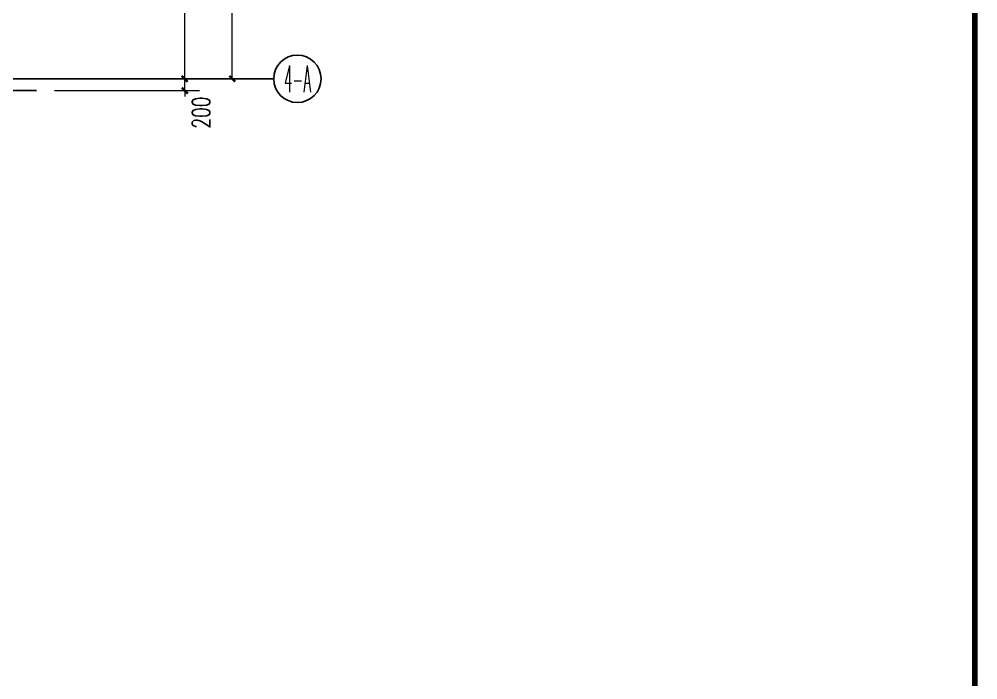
# Model space of a CAD drawing. Extents: x -124594 to 516503, y -3148 to 203159.
# Drawn here: x 232464 to 248640, y 84651 to 95797 of the extents above; entities that cross this region are included whole.
import ezdxf
from ezdxf.enums import TextEntityAlignment as Align

# ---------------------------------------------------------------- set-up
doc = ezdxf.new("R2010")
doc.units = 0
doc.header["$LTSCALE"] = 1000
doc.header["$MEASUREMENT"] = 0
doc.linetypes.add('DOTE', pattern=[2.42, 2, -0.2, 0.02, -0.2])
for name, color, linetype in [('AXIS', 3, 'Continuous'), ('AXIS_TEXT', 7, 'Continuous'), ('J-AXIS-轴线', 1, 'DOTE'), ('PUB_TITLE', 4, 'Continuous'), ('TWT_TITLE', 7, 'Continuous'), ('图签目录', 255, 'Continuous'), ('打印框线', 7, 'Continuous')]:
    doc.layers.add(name, color=color, linetype=linetype)
doc.layers.add('建筑底图', color=8, linetype='Continuous', lineweight=5)
doc.styles.add('_TCH_AXIS', font='COMPLEX', dxfattribs={"bigfont": 'GBCBIG'})
doc.styles.add('_TCH_DIM_T3', font='SIMPLEX', dxfattribs={"width": 0.705882, "bigfont": 'GBCBIG'})
doc.styles.add('COMPLEX', font='COMPLEX')
doc.styles.get("Standard").update_dxf_attribs({"font": 'gbenor.shx', "bigfont": 'gbcbig.shx'})
doc.styles.add('宋体', font='宋体.ttf')
doc.dimstyles.new('_TCH_ARCH&&100', dxfattribs={"dimtxt": 297.5, "dimasz": 100, "dimexe": 250, "dimexo": 300, "dimgap": 126.25, "dimtad": 1, "dimdec": 0, "dimzin": 0, "dimdsep": 46, "dimtxsty": '_TCH_DIM_T3', "dimblk": 'ARCHTICK', "dimcen": 0.09, "dimclrt": 7, "dimazin": 2, "dimtfac": 1, "dimtdec": 0, "dimtix": 1, "dimtmove": 2, "dimatfit": 3, "dimfxl": 1, "dimtolj": 1, "dimtzin": 0, "dimarcsym": 0})

# ---------------------------------------------------------------- blocks, each defined once
blk = doc.blocks.new('_ArchTick')
at = {"color": 0, "linetype": 'ByBlock', "const_width": 0.4}
blk.add_lwpolyline([(-0.5, -0.5), (0.5, 0.5)], dxfattribs=at)
blk = doc.blocks.new('*D200')
at = {"layer": 'AXIS', "color": 0, "lineweight": -2, "transparency": 16777216}
for p, q in [((233058, 118791), (236308, 118791)), ((236058, 94791), (236058, 118791)), ((233058, 94791), (236308, 94791))]:
    blk.add_line(p, q, dxfattribs=at)
at = {"layer": 'Defpoints', "color": 0, "transparency": 16777216}
for p in [(232758, 118791), (236058, 118791), (232758, 94791)]:
    blk.add_point(p, dxfattribs=at)
at = {"layer": 'AXIS', "color": 0, "lineweight": -2, "transparency": 16777216, "xscale": 100, "yscale": 100, "zscale": 100}
for p, rotation in [((236058, 118791), 90), ((236058, 94791), 270)]:
    blk.add_blockref('_ArchTick', p, dxfattribs=dict(at, rotation=rotation))
at = {"layer": 'AXIS', "color": 7, "transparency": 16777216, "insert": (235783, 106791), "char_height": 297.5, "attachment_point": 5, "rotation": 90, "style": '_TCH_DIM_T3'}
blk.add_mtext('\\A1;24000', dxfattribs=at)
blk = doc.blocks.new('*D201')
at = {"layer": 'AXIS', "color": 0, "lineweight": -2, "transparency": 16777216}
for p, q in [((235258, 94791), (235258, 94891)), ((233058, 94791), (235508, 94791)), ((235258, 94591), (235258, 94791)), ((233058, 94591), (235508, 94591)), ((235258, 94591), (235258, 94491))]:
    blk.add_line(p, q, dxfattribs=at)
at = {"layer": 'Defpoints', "color": 0, "transparency": 16777216}
for p in [(232758, 94791), (235258, 94791), (232758, 94591)]:
    blk.add_point(p, dxfattribs=at)
at = {"layer": 'AXIS', "color": 0, "lineweight": -2, "transparency": 16777216, "xscale": 100, "yscale": 100, "zscale": 100}
for p, rotation in [((235258, 94791), 270), ((235258, 94591), 90)]:
    blk.add_blockref('_ArchTick', p, dxfattribs=dict(at, rotation=rotation))
at = {"layer": 'AXIS', "color": 7, "transparency": 16777216, "insert": (235533, 94221), "char_height": 297.5, "attachment_point": 5, "rotation": 90, "style": '_TCH_DIM_T3'}
blk.add_mtext('\\A1;200', dxfattribs=at)
blk = doc.blocks.new('*D202')
at = {"layer": 'AXIS', "color": 0, "lineweight": -2, "transparency": 16777216}
for p, q in [((233058, 102791), (235508, 102791)), ((235258, 94791), (235258, 102791)), ((233058, 94791), (235508, 94791))]:
    blk.add_line(p, q, dxfattribs=at)
at = {"layer": 'Defpoints', "color": 0, "transparency": 16777216}
for p in [(232758, 102791), (235258, 102791), (232758, 94791)]:
    blk.add_point(p, dxfattribs=at)
at = {"layer": 'AXIS', "color": 0, "lineweight": -2, "transparency": 16777216, "xscale": 100, "yscale": 100, "zscale": 100}
for p, rotation in [((235258, 102791), 90), ((235258, 94791), 270)]:
    blk.add_blockref('_ArchTick', p, dxfattribs=dict(at, rotation=rotation))
at = {"layer": 'AXIS', "color": 7, "transparency": 16777216, "insert": (234983, 98791), "char_height": 297.5, "attachment_point": 5, "rotation": 90, "style": '_TCH_DIM_T3'}
blk.add_mtext('\\A1;8000', dxfattribs=at)
blk = doc.blocks.new('_AXISO')
blk.add_circle((0, 0), 0.5)
at = {"layer": 'AXIS_TEXT', "style": 'COMPLEX', "width": 1.041667}
blk.add_attdef('A', text='', height=0.56, dxfattribs=at).set_placement((-0.25, -0.28), (0.25, -0.28), align=Align.FIT)
blk = doc.blocks.new('ztwj06_202506190545')
at = {"layer": 'TWT_TITLE', "const_width": 80}
blk.add_lwpolyline([(83100, 1000), (83100, 58400)], dxfattribs=at)
at = {"layer": '图签目录', "lineweight": 30, "width": 0.8, "flags": 104}
for tag, p in [('建设单位', (59500, 2466)), ('工程名称', (67500, 2492)), ('图纸名称', (75500, 2500))]:
    blk.add_attdef(tag, text='', height=300, dxfattribs=at).set_placement(p, align=Align.MIDDLE_CENTER)
at = {"layer": '图签目录', "style": '宋体', "width": 0.8}
for tag, p in [('图纸编号', (81808, 2513)), ('图纸时间', (73625, 1528)), ('设计号', (77500, 1500))]:
    blk.add_attdef(tag, text='', height=300, dxfattribs=at).set_placement(p, align=Align.MIDDLE)
for tag, p in [('65', (79497, 1364)), ('3', (81797, 1347))]:
    blk.add_attdef(tag, text='', height=300, dxfattribs=at).set_placement(p, align=Align.CENTER)
blk = doc.blocks.new('GWEEDA')
at = {"layer": 'AXIS', "color": 8}
blk.add_line((232758.3, 94790.8), (236758.3, 94790.8), dxfattribs=at)
at = {"layer": 'J-AXIS-轴线', "color": 8}
for p, q in [((232758.3, 94790.8), (184258.3, 94790.8)), ((232758.3, 94590.8), (184258.3, 94590.8))]:
    blk.add_line(p, q, dxfattribs=at)
at = {"layer": 'AXIS', "color": 8}
ref = blk.add_blockref('_AXISO', (237158.3, 94790.8), dxfattribs=dict(at, xscale=800, yscale=800, zscale=800))
ref.add_attrib('A', '4-A', dxfattribs={"layer": 'AXIS_TEXT', "color": 8, "height": 452.55, "style": '_TCH_AXIS', "width": 0.323077}).set_placement((236932.1, 94564.5), (237384.6, 94564.5), align=Align.FIT)
for p2, distance, picture, middle in [((232758.3, 118790.8), -3300, '*D200', (235783.3, 106790.8)), ((232758.3, 102790.8), -2500, '*D202', (234983.3, 98790.8))]:
    dim = blk.add_aligned_dim(p1=(232758.3, 94790.8), p2=p2, distance=distance, dimstyle='_TCH_ARCH&&100', dxfattribs=at)
    dim.commit()
    dim.dimension.update_dxf_attribs({"geometry": picture, "text_midpoint": middle})
dim = blk.add_linear_dim(base=(235258.3, 94790.8), p1=(232758.3, 94590.8), p2=(232758.3, 94790.8), angle=90, dimstyle='_TCH_ARCH&&100', dxfattribs=at)
dim.commit()
dim.dimension.update_dxf_attribs({"geometry": '*D201', "text_midpoint": (235533.3, 94220.8), "dimtype": 161})

msp = doc.modelspace()

# ---------------------------------------------------------------- linework, layer by layer
at = {"layer": 'PUB_TITLE', "const_width": 100}
msp.add_lwpolyline([(167990, 77379), (248590, 77379), (248590, 134779), (167990, 134779)], close=True, dxfattribs=at)

# ---------------------------------------------------------------- block references
at = {"layer": '建筑底图'}
msp.add_blockref('GWEEDA', (0, 0), dxfattribs=at)
at = {"layer": '打印框线'}
msp.add_blockref('ztwj06_202506190545', (165490, 76379), dxfattribs=at)

doc.saveas('drawing.dxf')
